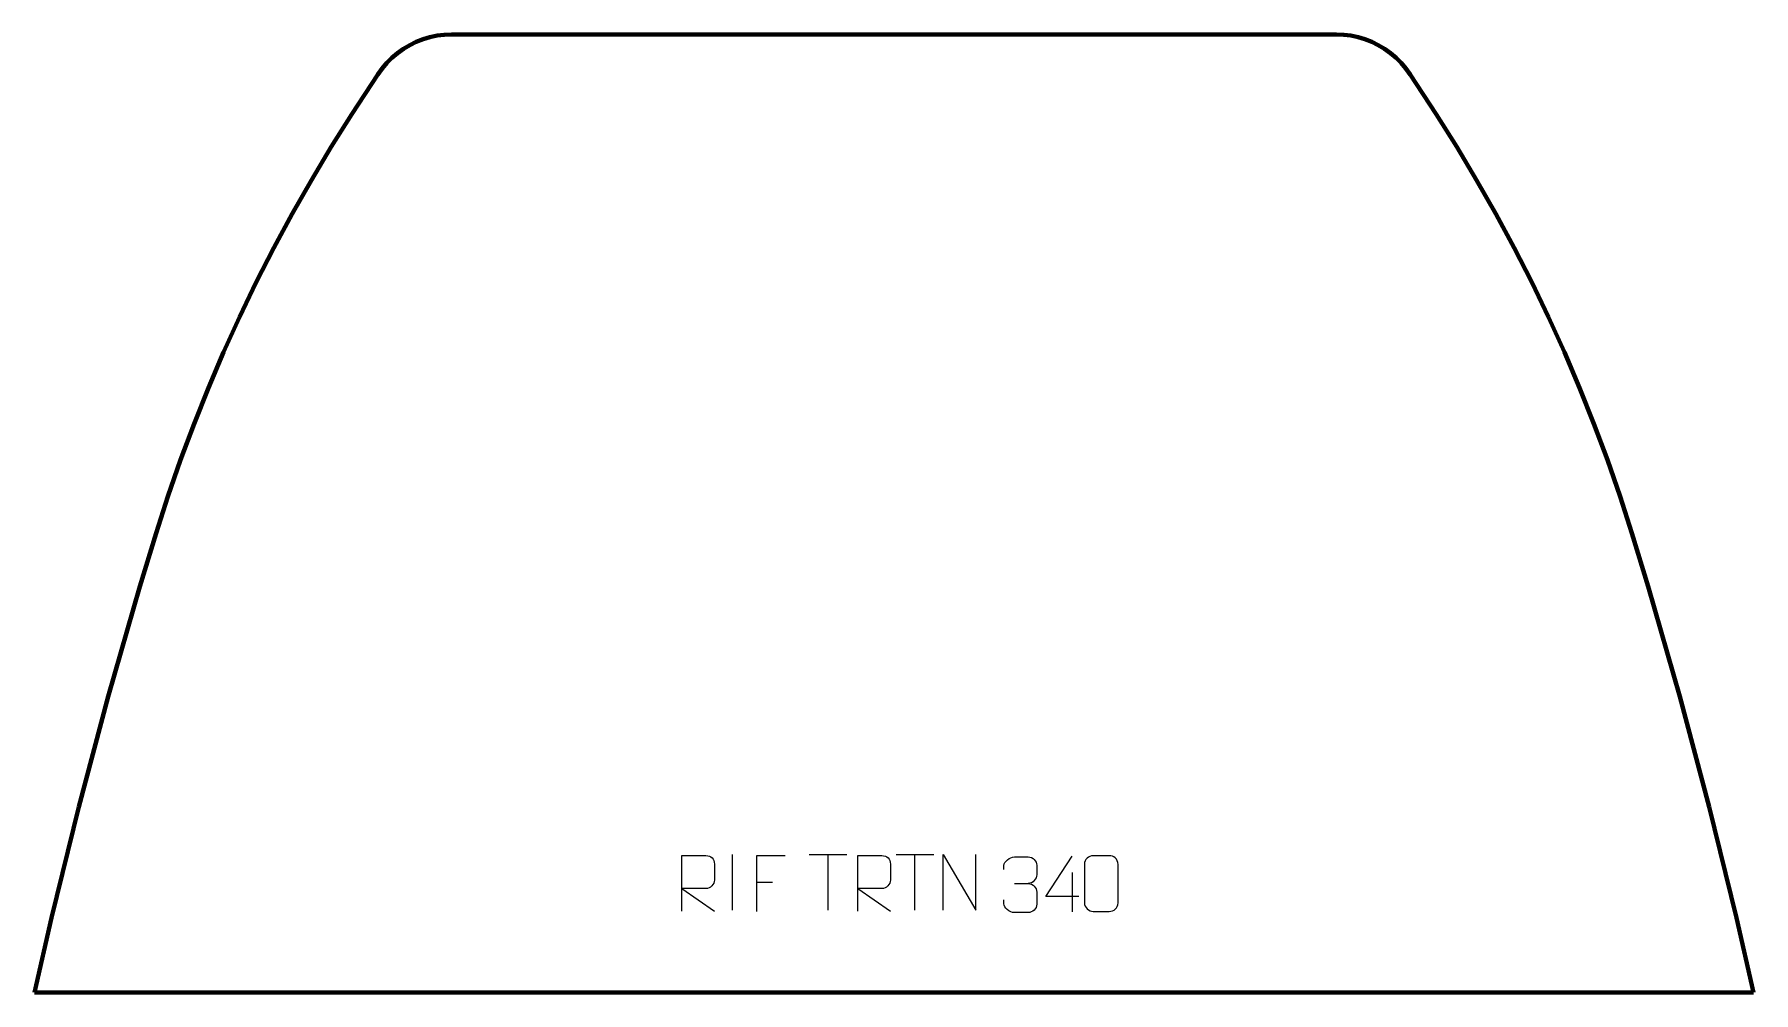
# Model space of a CAD drawing. Header units: millimetres. Extents: x -386 to 386, y 824 to 1254.
import ezdxf

# ---------------------------------------------------------------- set-up
doc = ezdxf.new("R2010")
doc.units = ezdxf.units.MM
doc.header["$MEASUREMENT"] = 0
doc.layers.add('layer 1', color=7, linetype='Continuous')

msp = doc.modelspace()

# ---------------------------------------------------------------- linework, layer by layer
at = {"layer": 'layer 1', "color": 242, "lineweight": 106}
for points in [[(-217.4098, 1249.0918), (-217.4098, 1249.0918), (-214.4784, 1250.5304), (-214.4784, 1250.5304)], [(-214.4784, 1250.5304), (-214.4784, 1250.5304), (-211.4369, 1251.7185), (-211.4369, 1251.7185)], [(-211.4369, 1251.7185), (-211.4369, 1251.7185), (-208.3081, 1252.6521), (-208.3081, 1252.6521)], [(-208.3081, 1252.6521), (-208.3081, 1252.6521), (-205.1125, 1253.3249), (-205.1125, 1253.3249)], [(-205.1125, 1253.3249), (-205.1125, 1253.3249), (-201.8737, 1253.7305), (-201.8737, 1253.7305)], [(-201.8737, 1253.7305), (-201.8737, 1253.7305), (-198.6111, 1253.8657), (-198.6111, 1253.8657)], [(-198.6111, 1253.8657), (-198.6111, 1253.8657), (198.611, 1253.8657), (198.611, 1253.8657)], [(201.8732, 1253.7305), (201.8732, 1253.7305), (198.611, 1253.8657), (198.611, 1253.8657)], [(205.1124, 1253.3249), (205.1124, 1253.3249), (201.8732, 1253.7305), (201.8732, 1253.7305)], [(208.3077, 1252.6521), (208.3077, 1252.6521), (205.1124, 1253.3249), (205.1124, 1253.3249)], [(211.4364, 1251.7185), (211.4364, 1251.7185), (208.3077, 1252.6521), (208.3077, 1252.6521)], [(214.4784, 1250.5304), (214.4784, 1250.5304), (211.4364, 1251.7185), (211.4364, 1251.7185)], [(217.4098, 1249.0918), (217.4098, 1249.0918), (214.4784, 1250.5304), (214.4784, 1250.5304)], [(-227.6613, 1241.0883), (-227.6613, 1241.0883), (-225.3556, 1243.4015), (-225.3556, 1243.4015)], [(-225.3556, 1243.4015), (-225.3556, 1243.4015), (-222.8672, 1245.5157), (-222.8672, 1245.5157)], [(-222.8672, 1245.5157), (-222.8672, 1245.5157), (-220.214, 1247.4171), (-220.214, 1247.4171)], [(-220.214, 1247.4171), (-220.214, 1247.4171), (-217.4098, 1249.0918), (-217.4098, 1249.0918)], [(220.2122, 1247.4171), (220.2122, 1247.4171), (217.4098, 1249.0918), (217.4098, 1249.0918)], [(222.8671, 1245.5157), (222.8671, 1245.5157), (220.2122, 1247.4171), (220.2122, 1247.4171)], [(225.3556, 1243.4015), (225.3556, 1243.4015), (222.8671, 1245.5157), (222.8671, 1245.5157)], [(227.6595, 1241.0883), (227.6595, 1241.0883), (225.3556, 1243.4015), (225.3556, 1243.4015)], [(-231.6567, 1235.9305), (-231.6567, 1235.9305), (-243.3142, 1217.9974), (-243.3142, 1217.9974)], [(-231.6567, 1235.9305), (-231.6567, 1235.9305), (-229.7662, 1238.5933), (-229.7662, 1238.5933)], [(-229.7662, 1238.5933), (-229.7662, 1238.5933), (-227.6613, 1241.0883), (-227.6613, 1241.0883)], [(229.7644, 1238.5933), (229.7644, 1238.5933), (227.6595, 1241.0883), (227.6595, 1241.0883)], [(231.6566, 1235.9305), (231.6566, 1235.9305), (229.7644, 1238.5933), (229.7644, 1238.5933)], [(231.6566, 1235.9305), (231.6566, 1235.9305), (243.3137, 1217.9974), (243.3137, 1217.9974)], [(-252.6008, 1203.3402), (-252.6008, 1203.3402), (-243.3142, 1217.9974), (-243.3142, 1217.9974)], [(252.6004, 1203.3402), (252.6004, 1203.3402), (243.3137, 1217.9974), (243.3137, 1217.9974)], [(-261.5471, 1188.472), (-261.5471, 1188.472), (-252.6008, 1203.3402), (-252.6008, 1203.3402)], [(261.5453, 1188.472), (261.5453, 1188.472), (252.6004, 1203.3402), (252.6004, 1203.3402)], [(-270.1442, 1173.3987), (-270.1442, 1173.3987), (-261.5471, 1188.472), (-261.5471, 1188.472)], [(270.1441, 1173.3987), (270.1441, 1173.3987), (261.5453, 1188.472), (261.5453, 1188.472)], [(-278.3916, 1158.1311), (-278.3916, 1158.1311), (-270.1442, 1173.3987), (-270.1442, 1173.3987)], [(278.3915, 1158.1311), (278.3915, 1158.1311), (270.1441, 1173.3987), (270.1441, 1173.3987)], [(-286.2814, 1142.6768), (-286.2814, 1142.6768), (-278.3916, 1158.1311), (-278.3916, 1158.1311)], [(286.2814, 1142.6768), (286.2814, 1142.6768), (278.3915, 1158.1311), (278.3915, 1158.1311)], [(-293.8115, 1127.0442), (-293.8115, 1127.0442), (-286.2814, 1142.6768), (-286.2814, 1142.6768)], [(293.811, 1127.0442), (293.811, 1127.0442), (286.2814, 1142.6768), (286.2814, 1142.6768)], [(-300.9774, 1111.2394), (-300.9774, 1111.2394), (-293.8115, 1127.0442), (-293.8115, 1127.0442)], [(300.9774, 1111.2394), (300.9774, 1111.2394), (293.811, 1127.0442), (293.811, 1127.0442)], [(-307.7738, 1095.2743), (-307.7738, 1095.2743), (-300.9774, 1111.2394), (-300.9774, 1111.2394)], [(307.7738, 1095.2743), (307.7738, 1095.2743), (300.9774, 1111.2394), (300.9774, 1111.2394)], [(-314.2008, 1079.1556), (-314.2008, 1079.1556), (-307.7738, 1095.2743), (-307.7738, 1095.2743)], [(314.199, 1079.1556), (314.199, 1079.1556), (307.7738, 1095.2743), (307.7738, 1095.2743)], [(-320.25, 1062.8919), (-320.25, 1062.8919), (-314.2008, 1079.1556), (-314.2008, 1079.1556)], [(320.2499, 1062.8919), (320.2499, 1062.8919), (314.199, 1079.1556), (314.199, 1079.1556)], [(-325.9218, 1046.4935), (-325.9218, 1046.4935), (-320.25, 1062.8919), (-320.25, 1062.8919)], [(325.9213, 1046.4935), (325.9213, 1046.4935), (320.2499, 1062.8919), (320.2499, 1062.8919)], [(-323.3725, 1053.8646), (-323.3725, 1053.8646), (-323.8662, 1053.8646), (-323.8662, 1053.8646)], [(323.3721, 1053.8646), (323.3721, 1053.8646), (323.8661, 1053.8646), (323.8661, 1053.8646)], [(-331.2113, 1029.9661), (-331.2113, 1029.9661), (-325.9218, 1046.4935), (-325.9218, 1046.4935)], [(331.2113, 1029.9661), (331.2113, 1029.9661), (325.9213, 1046.4935), (325.9213, 1046.4935)], [(-338.556, 1006.0689), (-338.556, 1006.0689), (-331.2113, 1029.9661), (-331.2113, 1029.9661)], [(338.556, 1006.0689), (338.556, 1006.0689), (331.2113, 1029.9661), (331.2113, 1029.9661)], [(-352.7143, 956.754), (-352.7143, 956.754), (-338.556, 1006.0689), (-338.556, 1006.0689)], [(352.7143, 956.754), (352.7143, 956.754), (338.556, 1006.0689), (338.556, 1006.0689)], [(-365.9531, 907.184), (-365.9531, 907.184), (-352.7143, 956.754), (-352.7143, 956.754)], [(365.9531, 907.184), (365.9531, 907.184), (352.7143, 956.754), (352.7143, 956.754)], [(-378.2677, 857.3781), (-378.2677, 857.3781), (-365.9531, 907.184), (-365.9531, 907.184)], [(378.2672, 857.3781), (378.2672, 857.3781), (365.9531, 907.184), (365.9531, 907.184)], [(-378.2677, 857.3781), (-378.2677, 857.3781), (-385.8938, 823.8648), (-385.8938, 823.8648)], [(378.2672, 857.3781), (378.2672, 857.3781), (385.8933, 823.8648), (385.8933, 823.8648)], [(-385.8938, 823.8648), (-385.8938, 823.8648), (385.8933, 823.8648), (385.8933, 823.8648)]]:
    msp.add_open_spline(points, degree=3, dxfattribs=at)
at = {"layer": 'layer 1', "color": 250, "lineweight": 9}
for points, knots in [([(-95.2619, 860.4285), (-95.2619, 860.4285), (-95.2619, 885.382), (-95.2619, 885.382), (-95.2619, 885.382), (-91.6671, 885.382), (-88.0716, 885.382), (-84.4764, 885.382), (-84.4764, 885.382), (-82.1511, 885.3443), (-80.5938, 883.8543), (-80.5979, 881.4879), (-80.5979, 881.4879), (-80.5983, 879.4524), (-80.5983, 876.393), (-80.5979, 874.357), (-80.5979, 874.357), (-80.6044, 872.4815), (-82.4167, 870.5397), (-84.4262, 870.5206), (-84.4262, 870.5206), (-84.4262, 870.5206), (-95.2619, 870.5206), (-95.2619, 870.5206), (-95.2619, 870.5206), (-95.2619, 870.5206), (-80.6072, 860.4285), (-80.6072, 860.4285)], [0, 0, 0, 0, 0.125, 0.125, 0.125, 0.125, 0.25, 0.25, 0.25, 0.25, 0.375, 0.375, 0.375, 0.375, 0.5, 0.5, 0.5, 0.5, 0.625, 0.625, 0.625, 0.625, 0.75, 0.75, 0.75, 0.75, 1, 1, 1, 1]), ([(-48.892, 885.2367), (-48.892, 885.2367), (-61.766, 885.2367), (-61.766, 885.2367), (-61.766, 885.2367), (-61.766, 885.2367), (-61.766, 860.2831), (-61.766, 860.2831)], [0, 0, 0, 0, 0.33333333, 0.33333333, 0.33333333, 0.33333333, 1, 1, 1, 1]), ([(-16.2619, 860.4285), (-16.2619, 860.4285), (-16.2619, 885.382), (-16.2619, 885.382), (-16.2619, 885.382), (-12.6671, 885.382), (-9.0716, 885.382), (-5.4764, 885.382), (-5.4764, 885.382), (-3.1511, 885.3443), (-1.5938, 883.8543), (-1.5979, 881.4879), (-1.5979, 881.4879), (-1.5983, 879.4524), (-1.5983, 876.393), (-1.5979, 874.357), (-1.5979, 874.357), (-1.6044, 872.4815), (-3.4167, 870.5397), (-5.4262, 870.5206), (-5.4262, 870.5206), (-5.4262, 870.5206), (-16.2619, 870.5206), (-16.2619, 870.5206), (-16.2619, 870.5206), (-16.2619, 870.5206), (-1.6072, 860.4285), (-1.6072, 860.4285)], [0, 0, 0, 0, 0.125, 0.125, 0.125, 0.125, 0.25, 0.25, 0.25, 0.25, 0.375, 0.375, 0.375, 0.375, 0.5, 0.5, 0.5, 0.5, 0.625, 0.625, 0.625, 0.625, 0.75, 0.75, 0.75, 0.75, 1, 1, 1, 1]), ([(22.0747, 860.8803), (22.0747, 860.8803), (22.0747, 885.8338), (22.0747, 885.8338), (22.0747, 885.8338), (22.0747, 885.8338), (36.7295, 860.8803), (36.7295, 860.8803), (36.7295, 860.8803), (36.7295, 860.8803), (36.7295, 885.8338), (36.7295, 885.8338)], [0, 0, 0, 0, 0.25, 0.25, 0.25, 0.25, 0.5, 0.5, 0.5, 0.5, 1, 1, 1, 1]), ([(49.3473, 879.0549), (49.3473, 879.0549), (49.3473, 880.9121), (49.3473, 880.9121), (49.3473, 880.9121), (49.333, 882.654), (51.9975, 884.7721), (54.0566, 884.7494), (54.0566, 884.7494), (56.1207, 884.7494), (58.1847, 884.7494), (60.2484, 884.7494), (60.2484, 884.7494), (62.4429, 884.7582), (64.0412, 882.9114), (64.0856, 880.9993), (64.0856, 880.9993), (64.0852, 879.5642), (64.0852, 878.1291), (64.0856, 876.6936), (64.0856, 876.6936), (64.037, 875.0401), (62.4344, 872.8101), (60.2361, 872.8201), (60.2361, 872.8201), (62.4398, 872.8089), (64.0478, 871.0057), (64.1018, 868.9462), (64.1018, 868.9462), (64.1014, 867.1615), (64.1014, 865.3768), (64.1018, 863.5917), (64.1018, 863.5917), (64.1119, 861.5303), (62.057, 859.7672), (60.2361, 859.7753), (60.2361, 859.7753), (58.1708, 859.7756), (56.1056, 859.7756), (54.04, 859.7753), (54.04, 859.7753), (51.8714, 859.7868), (49.3404, 862.187), (49.3218, 863.6488), (49.3218, 863.6488), (49.3218, 863.6488), (49.3218, 865.5574), (49.3218, 865.5574)], [0, 0, 0, 0, 0.07692308, 0.07692308, 0.07692308, 0.07692308, 0.15384615, 0.15384615, 0.15384615, 0.15384615, 0.23076923, 0.23076923, 0.23076923, 0.23076923, 0.30769231, 0.30769231, 0.30769231, 0.30769231, 0.38461538, 0.38461538, 0.38461538, 0.38461538, 0.46153846, 0.46153846, 0.46153846, 0.46153846, 0.53846154, 0.53846154, 0.53846154, 0.53846154, 0.61538462, 0.61538462, 0.61538462, 0.61538462, 0.69230769, 0.69230769, 0.69230769, 0.69230769, 0.76923077, 0.76923077, 0.76923077, 0.76923077, 0.84615385, 0.84615385, 0.84615385, 0.84615385, 1, 1, 1, 1]), ([(82.9241, 867.0183), (82.9241, 867.0183), (68.1024, 867.0183), (68.1024, 867.0183), (68.1024, 867.0183), (68.1024, 867.0183), (79.98, 885.0888), (79.98, 885.0888)], [0, 0, 0, 0, 0.33333333, 0.33333333, 0.33333333, 0.33333333, 1, 1, 1, 1]), ([(89.4763, 885.309), (91.8424, 885.309), (94.2089, 885.309), (96.5754, 885.309), (96.5754, 885.309), (98.5559, 885.3446), (100.5819, 883.8503), (100.609, 881.4082), (100.609, 881.4082), (100.6086, 875.6508), (100.6086, 869.893), (100.609, 864.1348), (100.609, 864.1348), (100.4669, 861.8072), (98.7605, 860.3249), (96.5754, 860.3141), (96.5754, 860.3141), (94.203, 860.3145), (91.8306, 860.3145), (89.4586, 860.3141), (89.4586, 860.3141), (87.5001, 860.2085), (85.4937, 862.0964), (85.5051, 864.1174), (85.5051, 864.1174), (85.5055, 869.898), (85.5055, 875.6783), (85.5051, 881.4581), (85.5051, 881.4581), (85.5094, 883.6001), (87.2865, 885.3226), (89.4763, 885.309)], [0, 0, 0, 0, 0.11111111, 0.11111111, 0.11111111, 0.11111111, 0.22222222, 0.22222222, 0.22222222, 0.22222222, 0.33333333, 0.33333333, 0.33333333, 0.33333333, 0.44444444, 0.44444444, 0.44444444, 0.44444444, 0.55555556, 0.55555556, 0.55555556, 0.55555556, 0.66666667, 0.66666667, 0.66666667, 0.66666667, 0.77777778, 0.77777778, 0.77777778, 0.77777778, 1, 1, 1, 1])]:
    msp.add_open_spline(points, degree=3, knots=knots, dxfattribs=at)
for points in [[(-72.5979, 885.8441), (-72.5979, 885.8441), (-72.5979, 860.87), (-72.5979, 860.87)], [(-38.0915, 885.8103), (-38.0915, 885.8103), (-21.1043, 885.8103), (-21.1043, 885.8103)], [(-29.5977, 860.8803), (-29.5977, 860.8803), (-29.5977, 885.8338), (-29.5977, 885.8338)], [(0.9085, 885.8103), (0.9085, 885.8103), (17.8957, 885.8103), (17.8957, 885.8103)], [(9.4023, 860.8803), (9.4023, 860.8803), (9.4023, 885.8338), (9.4023, 885.8338)], [(-61.766, 873.357), (-61.766, 873.357), (-54.5979, 873.357), (-54.5979, 873.357)], [(54.057, 872.8097), (54.057, 872.8097), (60.2534, 872.8097), (60.2534, 872.8097)], [(79.98, 877.7794), (79.98, 877.7794), (79.98, 860.1147), (79.98, 860.1147)]]:
    msp.add_open_spline(points, degree=3, dxfattribs=at)

doc.saveas('drawing.dxf')
